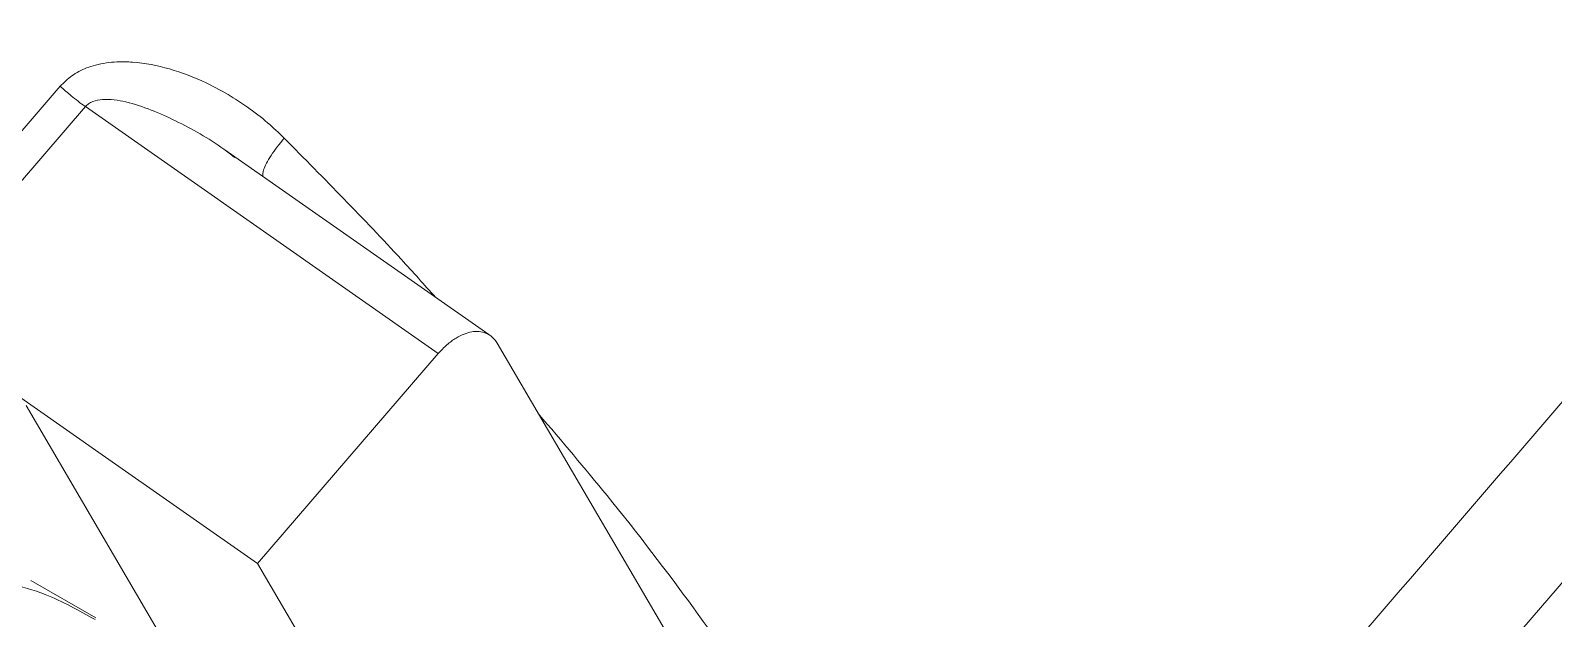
# Model space of a CAD drawing. Header units: millimetres. Extents: x 169 to 14583, y -399 to 10804.
# Drawn here: x 12876.6 to 12951.1, y 7732.7 to 7761.4 of the extents above; entities that cross this region are included whole.
import ezdxf

# ---------------------------------------------------------------- set-up
doc = ezdxf.new("R2010")
doc.units = ezdxf.units.MM
doc.header["$LTSCALE"] = 35

msp = doc.modelspace()

# ---------------------------------------------------------------- linework, layer by layer
at = {"color": 7, "linetype": 'Continuous', "lineweight": 18}
for p, q in [((13002.576, 7793.736), (12941.34, 7722.648)), ((12878.1, 7758.713), (12869.265, 7748.457)), ((12879.327, 7757.715), (12870.492, 7747.459)), ((12896.58, 7745.652), (12879.327, 7757.715)), ((12899.053, 7746.581), (12886.14, 7755.609)), ((12908.015, 7731.557), (12899.464, 7746.159)), ((12887.745, 7735.395), (12896.58, 7745.652)), ((12885.471, 7727.676), (12876.431, 7743.113)), ((12887.745, 7735.395), (12908.295, 7700.304)), ((12879.841, 7732.739), (12876.659, 7734.576))]:
    msp.add_line(p, q, dxfattribs=at)
at = {"color": 7, "linetype": 'Continuous', "lineweight": 18, "flags": 128}
msp.add_lwpolyline([(12870.492, 7747.459), (12880.154, 7740.703), (12887.745, 7735.395)], dxfattribs=at)
at = {"color": 7, "linetype": 'Continuous', "lineweight": 18}
for points, knots in [([(12921.535, 7708.471), (12932.003, 7720.623), (12958.042, 7750.851), (12984.067, 7781.063), (12999.629, 7799.13)], [0, 0, 0, 0, 0.402018, 1, 1, 1, 1]), ([(12889.048, 7756.178), (12888.781, 7756.433), (12888.214, 7756.975), (12887.34, 7757.646), (12886.343, 7758.302), (12885.09, 7758.981), (12883.483, 7759.6), (12881.991, 7759.894), (12880.952, 7759.913), (12880.343, 7759.858), (12879.846, 7759.76), (12879.396, 7759.618), (12879.011, 7759.438), (12878.561, 7759.165), (12878.281, 7758.891), (12878.1, 7758.713)], [0, 0, 0, 0, 0.089722, 0.19032, 0.267636, 0.380161, 0.536989, 0.685758, 0.748444, 0.790593, 0.835112, 0.872205, 0.905663, 0.938841, 1, 1, 1, 1]), ([(12879.327, 7757.715), (12879.093, 7757.887), (12878.674, 7758.194), (12878.276, 7758.554), (12878.1, 7758.713)], [0, 0, 0, 0, 0.559645, 1, 1, 1, 1]), ([(12886.628, 7755.234), (12886.45, 7755.372), (12885.554, 7756.069), (12883.792, 7757.041), (12881.8, 7757.896), (12880.381, 7758.12), (12879.762, 7758.009), (12879.482, 7757.869), (12879.378, 7757.766), (12879.327, 7757.715)], [0, 0, 0, 0, 0.083204, 0.420326, 0.741035, 0.882918, 0.944449, 0.972732, 1, 1, 1, 1]), ([(12889.048, 7756.178), (12888.82, 7755.892), (12888.363, 7755.321), (12888.001, 7754.641), (12888.007, 7754.399), (12888.01, 7754.302)], [0, 0, 0, 0, 0.374342, 0.748684, 1, 1, 1, 1]), ([(12896.445, 7748.404), (12895.892, 7749.022), (12893.595, 7751.584), (12891.01, 7754.195), (12889.048, 7756.178)], [0, 0, 0, 0, 0.240855, 1, 1, 1, 1]), ([(12899.464, 7746.159), (12899.387, 7746.268), (12899.233, 7746.486), (12898.83, 7746.72), (12898.238, 7746.776), (12897.562, 7746.507), (12896.999, 7746.102), (12896.72, 7745.802), (12896.58, 7745.652)], [0, 0, 0, 0, 0.135981, 0.27186, 0.50236, 0.731111, 0.865932, 1, 1, 1, 1]), ([(12920.155, 7710.827), (12920.157, 7711.009), (12920.168, 7712.139), (12919.453, 7714.77), (12917.98, 7718.697), (12915.713, 7723.144), (12912.771, 7727.988), (12909.143, 7733.196), (12905.389, 7738.119), (12902.624, 7741.368), (12901.486, 7742.706)], [0, 0, 0, 0, 0.027925, 0.173006, 0.318087, 0.463168, 0.608249, 0.75333, 0.898412, 1, 1, 1, 1]), ([(12879.8, 7732.665), (12879.007, 7733.107), (12877.149, 7734.142), (12873.743, 7734.846), (12869.751, 7734.904), (12865.498, 7734.108), (12861.088, 7732.572), (12858.1, 7730.908), (12856.606, 7730.075)], [0, 0, 0, 0, 0.129547, 0.303638, 0.477728, 0.651819, 0.825909, 1, 1, 1, 1])]:
    msp.add_open_spline(points, degree=3, knots=knots, dxfattribs=at)

doc.saveas('drawing.dxf')
